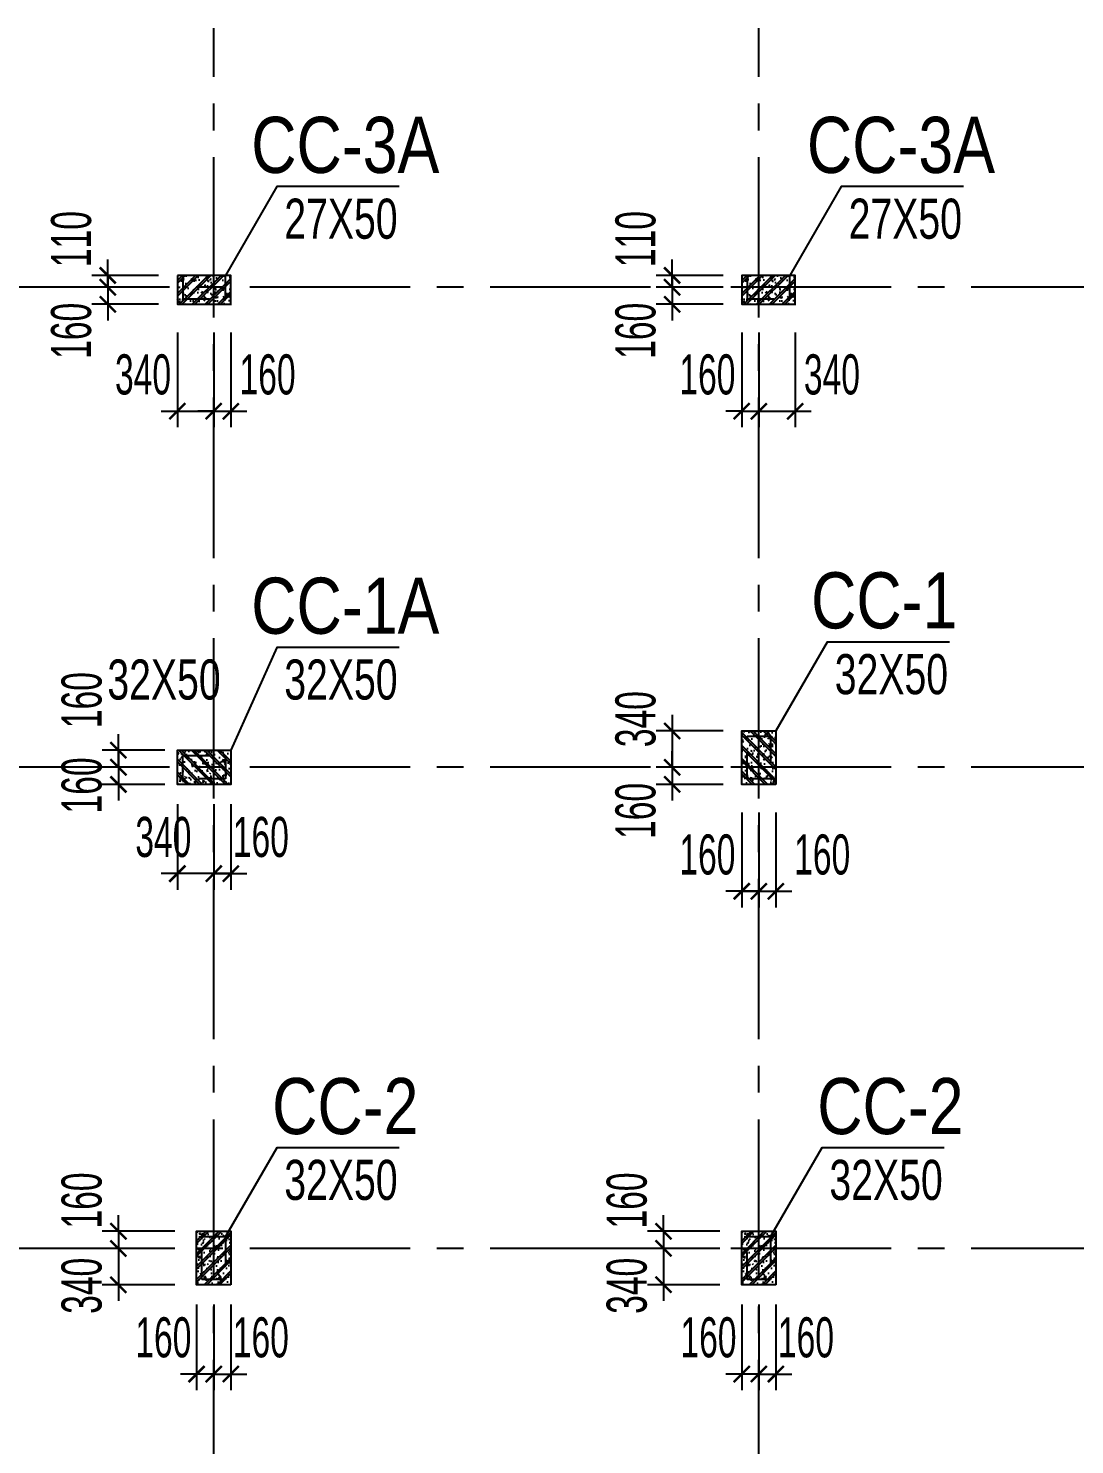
# Model space of a CAD drawing. Header units: millimetres. Extents: x 71 to 1994474, y -338610 to 1053.
# Drawn here: x 1893454 to 1903243, y -272308 to -259061 of the extents above; entities that cross this region are included whole.
import ezdxf
from ezdxf.enums import TextEntityAlignment as Align

# ---------------------------------------------------------------- set-up
doc = ezdxf.new("R2010")
doc.units = ezdxf.units.MM
doc.header["$LTSCALE"] = 1000
doc.header["$MEASUREMENT"] = 0
doc.header["$PDMODE"] = 3
doc.linetypes.add('CENTER2', pattern=[1.125, 0.75, -0.125, 0.125, -0.125])
doc.linetypes.add('HIDDEN', pattern=[0.375, 0.25, -0.125])
doc.layers.get('0').update_dxf_attribs({"linetype": 'CONTINUOUS'})
doc.layers.get('Defpoints').update_dxf_attribs({"linetype": 'CONTINUOUS'})
for name, color, linetype in [('CDC.01.AXIS', 160, 'CENTER2'), ('CDC.02.DIM', 1, 'CONTINUOUS'), ('CDC.04.HIDDEN', 8, 'HIDDEN'), ('CDC.06.TEXT', 2, 'CONTINUOUS'), ('CDC.09.COLUMN', 4, 'CONTINUOUS'), ('CDC.10.HATCH', 163, 'CONTINUOUS'), ('CDC.11.NOTE', 1, 'CONTINUOUS')]:
    doc.layers.add(name, color=color, linetype=linetype)
doc.styles.add('ARIAL', font='arial.ttf', dxfattribs={"width": 0.6})
doc.dimstyles.new('150', dxfattribs={"dimscale": 150, "dimtxt": 2.5, "dimasz": 1, "dimexe": 1, "dimexo": 0, "dimgap": 1, "dimtad": 1, "dimdec": 0, "dimdsep": 46, "dimtxsty": 'ARIAL', "dimblk": 'ARCHTICK', "dimcen": 1, "dimdle": 1, "dimclrd": 1, "dimclre": 1, "dimclrt": 2, "dimadec": 0, "dimazin": 0, "dimtfac": 0.00072, "dimtdec": 0, "dimtix": 1, "dimtmove": 2, "dimatfit": 3, "dimldrblk": 'ARCHTICK', "dimfxl": 1, "dimtolj": 1, "dimarcsym": 0})

# ---------------------------------------------------------------- blocks, each defined once
blk = doc.blocks.new('_ARCHTICK')
at = {"color": 0, "linetype": 'ByBlock', "const_width": 0.15}
blk.add_lwpolyline([(-0.5, -0.5), (0.5, 0.5)], dxfattribs=at)
blk = doc.blocks.new('*D151')
at = {"layer": 'CDC.02.DIM', "color": 1, "lineweight": -2, "transparency": 16777216}
for p, q in [((1894848, -266316), (1894848, -267117)), ((1895188, -266316), (1895188, -267117)), ((1895338, -266967), (1894698, -266967))]:
    blk.add_line(p, q, dxfattribs=at)
at = {"layer": 'Defpoints', "color": 0, "transparency": 16777216}
for p in [(1894848, -266316), (1895188, -266316), (1894848, -266967)]:
    blk.add_point(p, dxfattribs=at)
at = {"layer": 'CDC.02.DIM', "color": 1, "lineweight": -2, "transparency": 16777216, "xscale": 150, "yscale": 150, "zscale": 150, "rotation": 180}
blk.add_blockref('_ARCHTICK', (1894848, -266967), dxfattribs=at)
at = {"layer": 'CDC.02.DIM', "color": 1, "lineweight": -2, "transparency": 16777216, "xscale": 150, "yscale": 150, "zscale": 150}
blk.add_blockref('_ARCHTICK', (1895188, -266967), dxfattribs=at)
at = {"layer": 'CDC.02.DIM', "color": 2, "transparency": 16777216, "insert": (1894717, -266626), "char_height": 375, "attachment_point": 5, "style": 'ARIAL'}
blk.add_mtext('\\A1;340', dxfattribs=at)
blk = doc.blocks.new('*D152')
at = {"layer": 'CDC.02.DIM', "color": 1, "lineweight": -2, "transparency": 16777216}
for p, q in [((1895188, -266316), (1895188, -267117)), ((1895348, -266316), (1895348, -267117)), ((1895188, -266967), (1895038, -266967)), ((1895188, -266967), (1895348, -266967)), ((1895348, -266967), (1895498, -266967))]:
    blk.add_line(p, q, dxfattribs=at)
at = {"layer": 'Defpoints', "color": 0, "transparency": 16777216}
for p in [(1895188, -266316), (1895348, -266316), (1895348, -266967)]:
    blk.add_point(p, dxfattribs=at)
at = {"layer": 'CDC.02.DIM', "color": 1, "lineweight": -2, "transparency": 16777216, "xscale": 150, "yscale": 150, "zscale": 150}
blk.add_blockref('_ARCHTICK', (1895188, -266967), dxfattribs=at)
at = {"layer": 'CDC.02.DIM', "color": 1, "lineweight": -2, "transparency": 16777216, "xscale": 150, "yscale": 150, "zscale": 150, "rotation": 180}
blk.add_blockref('_ARCHTICK', (1895348, -266967), dxfattribs=at)
at = {"layer": 'CDC.02.DIM', "color": 2, "transparency": 16777216, "insert": (1895629, -266626), "char_height": 375, "attachment_point": 5, "style": 'ARIAL'}
blk.add_mtext('\\A1;160', dxfattribs=at)
blk = doc.blocks.new('*D153')
at = {"layer": 'CDC.02.DIM', "color": 1, "lineweight": -2, "transparency": 16777216}
for p, q in [((1894296, -265812), (1894296, -265662)), ((1894730, -265812), (1894146, -265812)), ((1894296, -265812), (1894296, -265972)), ((1894730, -265972), (1894146, -265972)), ((1894296, -265972), (1894296, -266122))]:
    blk.add_line(p, q, dxfattribs=at)
at = {"layer": 'Defpoints', "color": 0, "transparency": 16777216}
for p in [(1894730, -265812), (1894296, -265972), (1894730, -265972)]:
    blk.add_point(p, dxfattribs=at)
at = {"layer": 'CDC.02.DIM', "color": 1, "lineweight": -2, "transparency": 16777216, "xscale": 150, "yscale": 150, "zscale": 150}
for p, rotation in [((1894296, -265812), 270), ((1894296, -265972), 90)]:
    blk.add_blockref('_ARCHTICK', p, dxfattribs=dict(at, rotation=rotation))
at = {"layer": 'CDC.02.DIM', "color": 2, "transparency": 16777216, "insert": (1893954, -265344), "char_height": 375, "attachment_point": 5, "rotation": 90, "style": 'ARIAL'}
blk.add_mtext('\\A1;160', dxfattribs=at)
blk = doc.blocks.new('*D154')
at = {"layer": 'CDC.02.DIM', "color": 1, "lineweight": -2, "transparency": 16777216}
for p, q in [((1894296, -265972), (1894296, -265822)), ((1894730, -265972), (1894146, -265972)), ((1894296, -265972), (1894296, -266132)), ((1894730, -266132), (1894146, -266132)), ((1894296, -266132), (1894296, -266282))]:
    blk.add_line(p, q, dxfattribs=at)
at = {"layer": 'Defpoints', "color": 0, "transparency": 16777216}
for p in [(1894730, -265972), (1894296, -266132), (1894730, -266132)]:
    blk.add_point(p, dxfattribs=at)
at = {"layer": 'CDC.02.DIM', "color": 1, "lineweight": -2, "transparency": 16777216, "xscale": 150, "yscale": 150, "zscale": 150}
for p, rotation in [((1894296, -265972), 270), ((1894296, -266132), 90)]:
    blk.add_blockref('_ARCHTICK', p, dxfattribs=dict(at, rotation=rotation))
at = {"layer": 'CDC.02.DIM', "color": 2, "transparency": 16777216, "insert": (1893954, -266142), "char_height": 375, "attachment_point": 5, "rotation": 90, "style": 'ARIAL'}
blk.add_mtext('\\A1;160', dxfattribs=at)
blk = doc.blocks.new('*D195')
at = {"layer": 'CDC.02.DIM', "color": 1, "lineweight": -2, "transparency": 16777216}
for p, q in [((1894197, -261372), (1894197, -261222)), ((1894673, -261372), (1894047, -261372)), ((1894673, -261482), (1894047, -261482)), ((1894197, -261372), (1894197, -261482)), ((1894197, -261482), (1894197, -261632))]:
    blk.add_line(p, q, dxfattribs=at)
at = {"layer": 'Defpoints', "color": 0, "transparency": 16777216}
for p in [(1894197, -261482), (1894673, -261372), (1894673, -261482)]:
    blk.add_point(p, dxfattribs=at)
at = {"layer": 'CDC.02.DIM', "color": 1, "lineweight": -2, "transparency": 16777216, "xscale": 150, "yscale": 150, "zscale": 150}
for p, rotation in [((1894197, -261372), 270), ((1894197, -261482), 90)]:
    blk.add_blockref('_ARCHTICK', p, dxfattribs=dict(at, rotation=rotation))
at = {"layer": 'CDC.02.DIM', "color": 2, "transparency": 16777216, "insert": (1893856, -261032), "char_height": 375, "attachment_point": 5, "rotation": 90, "style": 'ARIAL'}
blk.add_mtext('\\A1;110', dxfattribs=at)
blk = doc.blocks.new('*D196')
at = {"layer": 'CDC.02.DIM', "color": 1, "lineweight": -2, "transparency": 16777216}
for p, q in [((1894197, -261482), (1894197, -261332)), ((1894673, -261482), (1894047, -261482)), ((1894197, -261482), (1894197, -261642)), ((1894673, -261642), (1894047, -261642)), ((1894197, -261642), (1894197, -261792))]:
    blk.add_line(p, q, dxfattribs=at)
at = {"layer": 'Defpoints', "color": 0, "transparency": 16777216}
for p in [(1894673, -261482), (1894197, -261642), (1894673, -261642)]:
    blk.add_point(p, dxfattribs=at)
at = {"layer": 'CDC.02.DIM', "color": 1, "lineweight": -2, "transparency": 16777216, "xscale": 150, "yscale": 150, "zscale": 150}
for p, rotation in [((1894197, -261482), 270), ((1894197, -261642), 90)]:
    blk.add_blockref('_ARCHTICK', p, dxfattribs=dict(at, rotation=rotation))
at = {"layer": 'CDC.02.DIM', "color": 2, "transparency": 16777216, "insert": (1893856, -261890), "char_height": 375, "attachment_point": 5, "rotation": 90, "style": 'ARIAL'}
blk.add_mtext('\\A1;160', dxfattribs=at)
blk = doc.blocks.new('*D197')
at = {"layer": 'CDC.02.DIM', "color": 1, "lineweight": -2, "transparency": 16777216}
for p, q in [((1894848, -261906), (1894848, -262792)), ((1895188, -261906), (1895188, -262792)), ((1894698, -262642), (1895338, -262642))]:
    blk.add_line(p, q, dxfattribs=at)
at = {"layer": 'Defpoints', "color": 0, "transparency": 16777216}
for p in [(1894848, -261906), (1895188, -261906), (1895188, -262642)]:
    blk.add_point(p, dxfattribs=at)
at = {"layer": 'CDC.02.DIM', "color": 1, "lineweight": -2, "transparency": 16777216, "xscale": 150, "yscale": 150, "zscale": 150, "rotation": 180}
blk.add_blockref('_ARCHTICK', (1894848, -262642), dxfattribs=at)
at = {"layer": 'CDC.02.DIM', "color": 1, "lineweight": -2, "transparency": 16777216, "xscale": 150, "yscale": 150, "zscale": 150}
blk.add_blockref('_ARCHTICK', (1895188, -262642), dxfattribs=at)
at = {"layer": 'CDC.02.DIM', "color": 2, "transparency": 16777216, "insert": (1894527, -262300), "char_height": 375, "attachment_point": 5, "style": 'ARIAL'}
blk.add_mtext('\\A1;340', dxfattribs=at)
blk = doc.blocks.new('*D198')
at = {"layer": 'CDC.02.DIM', "color": 1, "lineweight": -2, "transparency": 16777216}
for p, q in [((1895188, -261906), (1895188, -262792)), ((1895348, -261906), (1895348, -262792)), ((1895188, -262642), (1895038, -262642)), ((1895188, -262642), (1895348, -262642)), ((1895348, -262642), (1895498, -262642))]:
    blk.add_line(p, q, dxfattribs=at)
at = {"layer": 'Defpoints', "color": 0, "transparency": 16777216}
for p in [(1895188, -261906), (1895348, -261906), (1895348, -262642)]:
    blk.add_point(p, dxfattribs=at)
at = {"layer": 'CDC.02.DIM', "color": 1, "lineweight": -2, "transparency": 16777216, "xscale": 150, "yscale": 150, "zscale": 150}
blk.add_blockref('_ARCHTICK', (1895188, -262642), dxfattribs=at)
at = {"layer": 'CDC.02.DIM', "color": 1, "lineweight": -2, "transparency": 16777216, "xscale": 150, "yscale": 150, "zscale": 150, "rotation": 180}
blk.add_blockref('_ARCHTICK', (1895348, -262642), dxfattribs=at)
at = {"layer": 'CDC.02.DIM', "color": 2, "transparency": 16777216, "insert": (1895692, -262300), "char_height": 375, "attachment_point": 5, "style": 'ARIAL'}
blk.add_mtext('\\A1;160', dxfattribs=at)
blk = doc.blocks.new('*D199')
at = {"layer": 'CDC.02.DIM', "color": 1, "lineweight": -2, "transparency": 16777216}
for p, q in [((1899477, -261372), (1899477, -261222)), ((1899953, -261372), (1899327, -261372)), ((1899953, -261482), (1899327, -261482)), ((1899477, -261372), (1899477, -261482)), ((1899477, -261482), (1899477, -261632))]:
    blk.add_line(p, q, dxfattribs=at)
at = {"layer": 'Defpoints', "color": 0, "transparency": 16777216}
for p in [(1899477, -261482), (1899953, -261372), (1899953, -261482)]:
    blk.add_point(p, dxfattribs=at)
at = {"layer": 'CDC.02.DIM', "color": 1, "lineweight": -2, "transparency": 16777216, "xscale": 150, "yscale": 150, "zscale": 150}
for p, rotation in [((1899477, -261372), 270), ((1899477, -261482), 90)]:
    blk.add_blockref('_ARCHTICK', p, dxfattribs=dict(at, rotation=rotation))
at = {"layer": 'CDC.02.DIM', "color": 2, "transparency": 16777216, "insert": (1899136, -261032), "char_height": 375, "attachment_point": 5, "rotation": 90, "style": 'ARIAL'}
blk.add_mtext('\\A1;110', dxfattribs=at)
blk = doc.blocks.new('*D200')
at = {"layer": 'CDC.02.DIM', "color": 1, "lineweight": -2, "transparency": 16777216}
for p, q in [((1899477, -261482), (1899477, -261332)), ((1899953, -261482), (1899327, -261482)), ((1899477, -261482), (1899477, -261642)), ((1899953, -261642), (1899327, -261642)), ((1899477, -261642), (1899477, -261792))]:
    blk.add_line(p, q, dxfattribs=at)
at = {"layer": 'Defpoints', "color": 0, "transparency": 16777216}
for p in [(1899953, -261482), (1899477, -261642), (1899953, -261642)]:
    blk.add_point(p, dxfattribs=at)
at = {"layer": 'CDC.02.DIM', "color": 1, "lineweight": -2, "transparency": 16777216, "xscale": 150, "yscale": 150, "zscale": 150}
for p, rotation in [((1899477, -261482), 270), ((1899477, -261642), 90)]:
    blk.add_blockref('_ARCHTICK', p, dxfattribs=dict(at, rotation=rotation))
at = {"layer": 'CDC.02.DIM', "color": 2, "transparency": 16777216, "insert": (1899136, -261890), "char_height": 375, "attachment_point": 5, "rotation": 90, "style": 'ARIAL'}
blk.add_mtext('\\A1;160', dxfattribs=at)
blk = doc.blocks.new('*D201')
at = {"layer": 'CDC.02.DIM', "color": 1, "lineweight": -2, "transparency": 16777216}
for p, q in [((1900128, -261906), (1900128, -262792)), ((1900288, -261906), (1900288, -262792)), ((1900128, -262642), (1899978, -262642)), ((1900128, -262642), (1900288, -262642)), ((1900288, -262642), (1900438, -262642))]:
    blk.add_line(p, q, dxfattribs=at)
at = {"layer": 'Defpoints', "color": 0, "transparency": 16777216}
for p in [(1900128, -261906), (1900288, -261906), (1900288, -262642)]:
    blk.add_point(p, dxfattribs=at)
at = {"layer": 'CDC.02.DIM', "color": 1, "lineweight": -2, "transparency": 16777216, "xscale": 150, "yscale": 150, "zscale": 150}
blk.add_blockref('_ARCHTICK', (1900128, -262642), dxfattribs=at)
at = {"layer": 'CDC.02.DIM', "color": 1, "lineweight": -2, "transparency": 16777216, "xscale": 150, "yscale": 150, "zscale": 150, "rotation": 180}
blk.add_blockref('_ARCHTICK', (1900288, -262642), dxfattribs=at)
at = {"layer": 'CDC.02.DIM', "color": 2, "transparency": 16777216, "insert": (1899807, -262300), "char_height": 375, "attachment_point": 5, "style": 'ARIAL'}
blk.add_mtext('\\A1;160', dxfattribs=at)
blk = doc.blocks.new('*D202')
at = {"layer": 'CDC.02.DIM', "color": 1, "lineweight": -2, "transparency": 16777216}
for p, q in [((1900288, -261906), (1900288, -262792)), ((1900628, -261906), (1900628, -262792)), ((1900138, -262642), (1900778, -262642))]:
    blk.add_line(p, q, dxfattribs=at)
at = {"layer": 'Defpoints', "color": 0, "transparency": 16777216}
for p in [(1900288, -261906), (1900628, -261906), (1900628, -262642)]:
    blk.add_point(p, dxfattribs=at)
at = {"layer": 'CDC.02.DIM', "color": 1, "lineweight": -2, "transparency": 16777216, "xscale": 150, "yscale": 150, "zscale": 150, "rotation": 180}
blk.add_blockref('_ARCHTICK', (1900288, -262642), dxfattribs=at)
at = {"layer": 'CDC.02.DIM', "color": 1, "lineweight": -2, "transparency": 16777216, "xscale": 150, "yscale": 150, "zscale": 150}
blk.add_blockref('_ARCHTICK', (1900628, -262642), dxfattribs=at)
at = {"layer": 'CDC.02.DIM', "color": 2, "transparency": 16777216, "insert": (1900972, -262300), "char_height": 375, "attachment_point": 5, "style": 'ARIAL'}
blk.add_mtext('\\A1;340', dxfattribs=at)
blk = doc.blocks.new('*D285')
at = {"layer": 'CDC.02.DIM', "color": 1, "lineweight": -2, "transparency": 16777216}
for p, q in [((1895028, -270996), (1895028, -271797)), ((1895188, -270996), (1895188, -271797)), ((1895028, -271647), (1894878, -271647)), ((1895188, -271647), (1895028, -271647)), ((1895188, -271647), (1895338, -271647))]:
    blk.add_line(p, q, dxfattribs=at)
at = {"layer": 'Defpoints', "color": 0, "transparency": 16777216}
for p in [(1895028, -270996), (1895188, -270996), (1895028, -271647)]:
    blk.add_point(p, dxfattribs=at)
at = {"layer": 'CDC.02.DIM', "color": 1, "lineweight": -2, "transparency": 16777216, "xscale": 150, "yscale": 150, "zscale": 150}
blk.add_blockref('_ARCHTICK', (1895028, -271647), dxfattribs=at)
at = {"layer": 'CDC.02.DIM', "color": 1, "lineweight": -2, "transparency": 16777216, "xscale": 150, "yscale": 150, "zscale": 150, "rotation": 180}
blk.add_blockref('_ARCHTICK', (1895188, -271647), dxfattribs=at)
at = {"layer": 'CDC.02.DIM', "color": 2, "transparency": 16777216, "insert": (1894717, -271306), "char_height": 375, "attachment_point": 5, "style": 'ARIAL'}
blk.add_mtext('\\A1;160', dxfattribs=at)
blk = doc.blocks.new('*D286')
at = {"layer": 'CDC.02.DIM', "color": 1, "lineweight": -2, "transparency": 16777216}
for p, q in [((1895188, -270996), (1895188, -271797)), ((1895348, -270996), (1895348, -271797)), ((1895188, -271647), (1895038, -271647)), ((1895188, -271647), (1895348, -271647)), ((1895348, -271647), (1895498, -271647))]:
    blk.add_line(p, q, dxfattribs=at)
at = {"layer": 'Defpoints', "color": 0, "transparency": 16777216}
for p in [(1895188, -270996), (1895348, -270996), (1895348, -271647)]:
    blk.add_point(p, dxfattribs=at)
at = {"layer": 'CDC.02.DIM', "color": 1, "lineweight": -2, "transparency": 16777216, "xscale": 150, "yscale": 150, "zscale": 150}
blk.add_blockref('_ARCHTICK', (1895188, -271647), dxfattribs=at)
at = {"layer": 'CDC.02.DIM', "color": 1, "lineweight": -2, "transparency": 16777216, "xscale": 150, "yscale": 150, "zscale": 150, "rotation": 180}
blk.add_blockref('_ARCHTICK', (1895348, -271647), dxfattribs=at)
at = {"layer": 'CDC.02.DIM', "color": 2, "transparency": 16777216, "insert": (1895629, -271306), "char_height": 375, "attachment_point": 5, "style": 'ARIAL'}
blk.add_mtext('\\A1;160', dxfattribs=at)
blk = doc.blocks.new('*D287')
at = {"layer": 'CDC.02.DIM', "color": 1, "lineweight": -2, "transparency": 16777216}
for p, q in [((1894296, -270312), (1894296, -270162)), ((1894824, -270312), (1894146, -270312)), ((1894296, -270312), (1894296, -270472)), ((1894824, -270472), (1894146, -270472)), ((1894296, -270472), (1894296, -270622))]:
    blk.add_line(p, q, dxfattribs=at)
at = {"layer": 'Defpoints', "color": 0, "transparency": 16777216}
for p in [(1894824, -270312), (1894296, -270472), (1894824, -270472)]:
    blk.add_point(p, dxfattribs=at)
at = {"layer": 'CDC.02.DIM', "color": 1, "lineweight": -2, "transparency": 16777216, "xscale": 150, "yscale": 150, "zscale": 150}
for p, rotation in [((1894296, -270312), 270), ((1894296, -270472), 90)]:
    blk.add_blockref('_ARCHTICK', p, dxfattribs=dict(at, rotation=rotation))
at = {"layer": 'CDC.02.DIM', "color": 2, "transparency": 16777216, "insert": (1893954, -270024), "char_height": 375, "attachment_point": 5, "rotation": 90, "style": 'ARIAL'}
blk.add_mtext('\\A1;160', dxfattribs=at)
blk = doc.blocks.new('*D288')
at = {"layer": 'CDC.02.DIM', "color": 1, "lineweight": -2, "transparency": 16777216}
for p, q in [((1894296, -270322), (1894296, -270962)), ((1894824, -270472), (1894146, -270472)), ((1894824, -270812), (1894146, -270812))]:
    blk.add_line(p, q, dxfattribs=at)
at = {"layer": 'Defpoints', "color": 0, "transparency": 16777216}
for p in [(1894824, -270472), (1894296, -270812), (1894824, -270812)]:
    blk.add_point(p, dxfattribs=at)
at = {"layer": 'CDC.02.DIM', "color": 1, "lineweight": -2, "transparency": 16777216, "xscale": 150, "yscale": 150, "zscale": 150}
for p, rotation in [((1894296, -270472), 90), ((1894296, -270812), 270)]:
    blk.add_blockref('_ARCHTICK', p, dxfattribs=dict(at, rotation=rotation))
at = {"layer": 'CDC.02.DIM', "color": 2, "transparency": 16777216, "insert": (1893954, -270822), "char_height": 375, "attachment_point": 5, "rotation": 90, "style": 'ARIAL'}
blk.add_mtext('\\A1;340', dxfattribs=at)
blk = doc.blocks.new('*D297')
at = {"layer": 'CDC.02.DIM', "color": 1, "lineweight": -2, "transparency": 16777216}
for p, q in [((1900128, -270996), (1900128, -271797)), ((1900288, -270996), (1900288, -271797)), ((1900128, -271647), (1899978, -271647)), ((1900288, -271647), (1900128, -271647)), ((1900288, -271647), (1900438, -271647))]:
    blk.add_line(p, q, dxfattribs=at)
at = {"layer": 'Defpoints', "color": 0, "transparency": 16777216}
for p in [(1900128, -270996), (1900288, -270996), (1900128, -271647)]:
    blk.add_point(p, dxfattribs=at)
at = {"layer": 'CDC.02.DIM', "color": 1, "lineweight": -2, "transparency": 16777216, "xscale": 150, "yscale": 150, "zscale": 150}
blk.add_blockref('_ARCHTICK', (1900128, -271647), dxfattribs=at)
at = {"layer": 'CDC.02.DIM', "color": 1, "lineweight": -2, "transparency": 16777216, "xscale": 150, "yscale": 150, "zscale": 150, "rotation": 180}
blk.add_blockref('_ARCHTICK', (1900288, -271647), dxfattribs=at)
at = {"layer": 'CDC.02.DIM', "color": 2, "transparency": 16777216, "insert": (1899817, -271306), "char_height": 375, "attachment_point": 5, "style": 'ARIAL'}
blk.add_mtext('\\A1;160', dxfattribs=at)
blk = doc.blocks.new('*D298')
at = {"layer": 'CDC.02.DIM', "color": 1, "lineweight": -2, "transparency": 16777216}
for p, q in [((1900288, -270996), (1900288, -271797)), ((1900448, -270996), (1900448, -271797)), ((1900288, -271647), (1900138, -271647)), ((1900288, -271647), (1900448, -271647)), ((1900448, -271647), (1900598, -271647))]:
    blk.add_line(p, q, dxfattribs=at)
at = {"layer": 'Defpoints', "color": 0, "transparency": 16777216}
for p in [(1900288, -270996), (1900448, -270996), (1900448, -271647)]:
    blk.add_point(p, dxfattribs=at)
at = {"layer": 'CDC.02.DIM', "color": 1, "lineweight": -2, "transparency": 16777216, "xscale": 150, "yscale": 150, "zscale": 150}
blk.add_blockref('_ARCHTICK', (1900288, -271647), dxfattribs=at)
at = {"layer": 'CDC.02.DIM', "color": 1, "lineweight": -2, "transparency": 16777216, "xscale": 150, "yscale": 150, "zscale": 150, "rotation": 180}
blk.add_blockref('_ARCHTICK', (1900448, -271647), dxfattribs=at)
at = {"layer": 'CDC.02.DIM', "color": 2, "transparency": 16777216, "insert": (1900729, -271306), "char_height": 375, "attachment_point": 5, "style": 'ARIAL'}
blk.add_mtext('\\A1;160', dxfattribs=at)
blk = doc.blocks.new('*D299')
at = {"layer": 'CDC.02.DIM', "color": 1, "lineweight": -2, "transparency": 16777216}
for p, q in [((1899396, -270312), (1899396, -270162)), ((1899924, -270312), (1899246, -270312)), ((1899396, -270312), (1899396, -270472)), ((1899924, -270472), (1899246, -270472)), ((1899396, -270472), (1899396, -270622))]:
    blk.add_line(p, q, dxfattribs=at)
at = {"layer": 'Defpoints', "color": 0, "transparency": 16777216}
for p in [(1899924, -270312), (1899396, -270472), (1899924, -270472)]:
    blk.add_point(p, dxfattribs=at)
at = {"layer": 'CDC.02.DIM', "color": 1, "lineweight": -2, "transparency": 16777216, "xscale": 150, "yscale": 150, "zscale": 150}
for p, rotation in [((1899396, -270312), 270), ((1899396, -270472), 90)]:
    blk.add_blockref('_ARCHTICK', p, dxfattribs=dict(at, rotation=rotation))
at = {"layer": 'CDC.02.DIM', "color": 2, "transparency": 16777216, "insert": (1899054, -270024), "char_height": 375, "attachment_point": 5, "rotation": 90, "style": 'ARIAL'}
blk.add_mtext('\\A1;160', dxfattribs=at)
blk = doc.blocks.new('*D300')
at = {"layer": 'CDC.02.DIM', "color": 1, "lineweight": -2, "transparency": 16777216}
for p, q in [((1899396, -270322), (1899396, -270962)), ((1899924, -270472), (1899246, -270472)), ((1899924, -270812), (1899246, -270812))]:
    blk.add_line(p, q, dxfattribs=at)
at = {"layer": 'Defpoints', "color": 0, "transparency": 16777216}
for p in [(1899924, -270472), (1899396, -270812), (1899924, -270812)]:
    blk.add_point(p, dxfattribs=at)
at = {"layer": 'CDC.02.DIM', "color": 1, "lineweight": -2, "transparency": 16777216, "xscale": 150, "yscale": 150, "zscale": 150}
for p, rotation in [((1899396, -270472), 90), ((1899396, -270812), 270)]:
    blk.add_blockref('_ARCHTICK', p, dxfattribs=dict(at, rotation=rotation))
at = {"layer": 'CDC.02.DIM', "color": 2, "transparency": 16777216, "insert": (1899054, -270822), "char_height": 375, "attachment_point": 5, "rotation": 90, "style": 'ARIAL'}
blk.add_mtext('\\A1;340', dxfattribs=at)
blk = doc.blocks.new('*D381')
at = {"layer": 'CDC.02.DIM', "color": 1, "lineweight": -2, "transparency": 16777216}
for p, q in [((1899477, -265482), (1899477, -266122)), ((1899953, -265632), (1899327, -265632)), ((1899953, -265972), (1899327, -265972))]:
    blk.add_line(p, q, dxfattribs=at)
at = {"layer": 'Defpoints', "color": 0, "transparency": 16777216}
for p in [(1899953, -265632), (1899477, -265972), (1899953, -265972)]:
    blk.add_point(p, dxfattribs=at)
at = {"layer": 'CDC.02.DIM', "color": 1, "lineweight": -2, "transparency": 16777216, "xscale": 150, "yscale": 150, "zscale": 150}
for p, rotation in [((1899477, -265632), 90), ((1899477, -265972), 270)]:
    blk.add_blockref('_ARCHTICK', p, dxfattribs=dict(at, rotation=rotation))
at = {"layer": 'CDC.02.DIM', "color": 2, "transparency": 16777216, "insert": (1899136, -265522), "char_height": 375, "attachment_point": 5, "rotation": 90, "style": 'ARIAL'}
blk.add_mtext('\\A1;340', dxfattribs=at)
blk = doc.blocks.new('*D382')
at = {"layer": 'CDC.02.DIM', "color": 1, "lineweight": -2, "transparency": 16777216}
for p, q in [((1899477, -265972), (1899477, -265822)), ((1899953, -265972), (1899327, -265972)), ((1899477, -265972), (1899477, -266132)), ((1899953, -266132), (1899327, -266132)), ((1899477, -266132), (1899477, -266282))]:
    blk.add_line(p, q, dxfattribs=at)
at = {"layer": 'Defpoints', "color": 0, "transparency": 16777216}
for p in [(1899953, -265972), (1899477, -266132), (1899953, -266132)]:
    blk.add_point(p, dxfattribs=at)
at = {"layer": 'CDC.02.DIM', "color": 1, "lineweight": -2, "transparency": 16777216, "xscale": 150, "yscale": 150, "zscale": 150}
for p, rotation in [((1899477, -265972), 270), ((1899477, -266132), 90)]:
    blk.add_blockref('_ARCHTICK', p, dxfattribs=dict(at, rotation=rotation))
at = {"layer": 'CDC.02.DIM', "color": 2, "transparency": 16777216, "insert": (1899136, -266380), "char_height": 375, "attachment_point": 5, "rotation": 90, "style": 'ARIAL'}
blk.add_mtext('\\A1;160', dxfattribs=at)
blk = doc.blocks.new('*D383')
at = {"layer": 'CDC.02.DIM', "color": 1, "lineweight": -2, "transparency": 16777216}
for p, q in [((1900128, -266396), (1900128, -267282)), ((1900288, -266396), (1900288, -267282)), ((1900128, -267132), (1899978, -267132)), ((1900128, -267132), (1900288, -267132)), ((1900288, -267132), (1900438, -267132))]:
    blk.add_line(p, q, dxfattribs=at)
at = {"layer": 'Defpoints', "color": 0, "transparency": 16777216}
for p in [(1900128, -266396), (1900288, -266396), (1900288, -267132)]:
    blk.add_point(p, dxfattribs=at)
at = {"layer": 'CDC.02.DIM', "color": 1, "lineweight": -2, "transparency": 16777216, "xscale": 150, "yscale": 150, "zscale": 150}
blk.add_blockref('_ARCHTICK', (1900128, -267132), dxfattribs=at)
at = {"layer": 'CDC.02.DIM', "color": 1, "lineweight": -2, "transparency": 16777216, "xscale": 150, "yscale": 150, "zscale": 150, "rotation": 180}
blk.add_blockref('_ARCHTICK', (1900288, -267132), dxfattribs=at)
at = {"layer": 'CDC.02.DIM', "color": 2, "transparency": 16777216, "insert": (1899807, -266790), "char_height": 375, "attachment_point": 5, "style": 'ARIAL'}
blk.add_mtext('\\A1;160', dxfattribs=at)
blk = doc.blocks.new('*D384')
at = {"layer": 'CDC.02.DIM', "color": 1, "lineweight": -2, "transparency": 16777216}
for p, q in [((1900288, -266396), (1900288, -267282)), ((1900448, -266396), (1900448, -267282)), ((1900288, -267132), (1900138, -267132)), ((1900288, -267132), (1900448, -267132)), ((1900448, -267132), (1900598, -267132))]:
    blk.add_line(p, q, dxfattribs=at)
at = {"layer": 'Defpoints', "color": 0, "transparency": 16777216}
for p in [(1900288, -266396), (1900448, -266396), (1900448, -267132)]:
    blk.add_point(p, dxfattribs=at)
at = {"layer": 'CDC.02.DIM', "color": 1, "lineweight": -2, "transparency": 16777216, "xscale": 150, "yscale": 150, "zscale": 150}
blk.add_blockref('_ARCHTICK', (1900288, -267132), dxfattribs=at)
at = {"layer": 'CDC.02.DIM', "color": 1, "lineweight": -2, "transparency": 16777216, "xscale": 150, "yscale": 150, "zscale": 150, "rotation": 180}
blk.add_blockref('_ARCHTICK', (1900448, -267132), dxfattribs=at)
at = {"layer": 'CDC.02.DIM', "color": 2, "transparency": 16777216, "insert": (1900881, -266790), "char_height": 375, "attachment_point": 5, "style": 'ARIAL'}
blk.add_mtext('\\A1;160', dxfattribs=at)

msp = doc.modelspace()

# ---------------------------------------------------------------- hatches: boundary and pattern name
at = {"layer": 'CDC.10.HATCH'}
h = msp.add_hatch(dxfattribs=at)
h.set_pattern_fill('1BETONG2-BOP', color=256, scale=20, angle=90, style=0, pattern_type=2)
h.set_pattern_definition([(140, (4550.63, -417619.23), (12.550427, 143.4520365), [15, -165]), (85, (4550.63, -417619.23), (-150.438427, -27.750267), [12, -132]), (190.4514, (4551.67, -417607.28), (-137.887908, 115.701876), [12.748038, -140.228422]), (136.1842, (4510.63, -417619.23), (33.103803, 213.44821), [22.5, -247.5]), (186.6356, (4513.39, -417601.45), (-194.823574, 186.93254), [19.122058, -210.3426]), (81.1842, (4510.63, -417619.23), (-194.82372, 186.93239), [18, -198]), (111, (4520.63, -417599.23), (80.523778, 119.3814104), [15, -165]), (316, (4520.63, -417599.23), (73.107962, 134.376424), [12, -132]), (161.4514, (4527.34, -417589.28), (-64.506099, 168.044526), [12.748038, -140.228422]), (157.5, (4550.627, -417619.233), (-58.8748924, -31.1832367), [0, -130.4, 0, -134, 0, -132.5]), (94.5, (4550.63, -417619.23), (-76.0206377, 56.6701848), [0, -76.4, 0, -127.4, 0, -50.5]), (57.5, (4550.627, -417663.833), (4.5109743, 106.7644872), [0, -50, 0, -156, 0, -207]), (47.5, (4550.63, -417683.83), (-20.0209965, 116.637234), [0, -65, 0, -103.6, 0, -147]), (45, (4550.63, -417619.23), (-60.1040764, 60.1040764), []), (45, (4526.13, -417619.23), (-60.1040764, 60.1040764), [])])
h.paths.add_polyline_path([(1895348.4, -261371.5), (1894848.4, -261371.5), (1894848.4, -261641.5), (1895348.4, -261641.5)])
h = msp.add_hatch(dxfattribs=at)
h.set_pattern_fill('1BETONG2-BOP', color=256, scale=20, angle=90, style=0, pattern_type=2)
h.set_pattern_definition([(140, (9830.63, -417619.23), (12.550427, 143.4520365), [15, -165]), (85, (9830.63, -417619.23), (-150.438427, -27.750267), [12, -132]), (190.4514, (9831.67, -417607.28), (-137.887908, 115.701876), [12.748038, -140.228422]), (136.1842, (9790.63, -417619.23), (33.103803, 213.44821), [22.5, -247.5]), (186.6356, (9793.39, -417601.45), (-194.823574, 186.93254), [19.122058, -210.3426]), (81.1842, (9790.63, -417619.23), (-194.82372, 186.93239), [18, -198]), (111, (9800.63, -417599.23), (80.523778, 119.3814104), [15, -165]), (316, (9800.63, -417599.23), (73.107962, 134.376424), [12, -132]), (161.4514, (9807.34, -417589.28), (-64.506099, 168.044526), [12.748038, -140.228422]), (157.5, (9830.627, -417619.233), (-58.8748924, -31.1832367), [0, -130.4, 0, -134, 0, -132.5]), (94.5, (9830.63, -417619.23), (-76.0206377, 56.6701848), [0, -76.4, 0, -127.4, 0, -50.5]), (57.5, (9830.627, -417663.833), (4.5109743, 106.7644872), [0, -50, 0, -156, 0, -207]), (47.5, (9830.63, -417683.83), (-20.0209965, 116.637234), [0, -65, 0, -103.6, 0, -147]), (45, (9830.63, -417619.23), (-60.1040764, 60.1040764), []), (45, (9806.13, -417619.23), (-60.1040764, 60.1040764), [])])
h.paths.add_polyline_path([(1900628.4, -261371.5), (1900128.4, -261371.5), (1900128.4, -261641.5), (1900628.4, -261641.5)])
h = msp.add_hatch(dxfattribs=at)
h.set_pattern_fill('1BETONG2-BOP', color=256, scale=20, angle=180, style=0, pattern_type=2)
h.set_pattern_definition([(230, (2056426.13, -2156429.34), (-143.4520365, 12.550427), [15, -165]), (175, (2056426.13, -2156429.34), (27.750267, -150.438427), [12, -132]), (280.4514, (2056414.18, -2156428.29), (-115.701876, -137.887908), [12.748038, -140.228422]), (226.1842, (2056426.13, -2156469.34), (-213.44821, 33.103803), [22.5, -247.5]), (276.6356, (2056408.34, -2156466.58), (-186.93254, -194.823574), [19.122058, -210.3426]), (171.1842, (2056426.13, -2156469.34), (-186.93239, -194.82372), [18, -198]), (201, (2056406.13, -2156459.34), (-119.3814104, 80.523778), [15, -165]), (46, (2056406.13, -2156459.34), (-134.376424, 73.107962), [12, -132]), (251.4514, (2056396.18, -2156452.63), (-168.044526, -64.506099), [12.748038, -140.228422]), (247.5, (2056426.13, -2156429.337), (31.1832367, -58.8748924), [0, -130.4, 0, -134, 0, -132.5]), (184.5, (2056426.13, -2156429.34), (-56.6701848, -76.0206377), [0, -76.4, 0, -127.4, 0, -50.5]), (147.5, (2056470.73, -2156429.337), (-106.7644872, 4.5109743), [0, -50, 0, -156, 0, -207]), (137.5, (2056490.73, -2156429.34), (-116.637234, -20.0209965), [0, -65, 0, -103.6, 0, -147]), (135, (2056426.13, -2156429.34), (-60.1040764, -60.1040764), []), (135, (2056426.13, -2156453.84), (-60.1040764, -60.1040764), [])])
h.paths.add_polyline_path([(1900128.4, -265631.5), (1900128.4, -266131.5), (1900448.4, -266131.5), (1900448.4, -265631.5)])
h = msp.add_hatch(dxfattribs=at)
h.set_pattern_fill('1BETONG2-BOP', color=256, scale=20, angle=180, style=0, pattern_type=2)
h.set_pattern_definition([(230, (2051146.13, -2151509.34), (-143.4520365, 12.550427), [15, -165]), (175, (2051146.13, -2151509.34), (27.750267, -150.438427), [12, -132]), (280.4514, (2051134.18, -2151508.29), (-115.701876, -137.887908), [12.748038, -140.228422]), (226.1842, (2051146.13, -2151549.34), (-213.44821, 33.103803), [22.5, -247.5]), (276.6356, (2051128.34, -2151546.58), (-186.93254, -194.823574), [19.122058, -210.3426]), (171.1842, (2051146.13, -2151549.34), (-186.93239, -194.82372), [18, -198]), (201, (2051126.13, -2151539.34), (-119.3814104, 80.523778), [15, -165]), (46, (2051126.13, -2151539.34), (-134.376424, 73.107962), [12, -132]), (251.4514, (2051116.18, -2151532.63), (-168.044526, -64.506099), [12.748038, -140.228422]), (247.5, (2051146.13, -2151509.337), (31.1832367, -58.8748924), [0, -130.4, 0, -134, 0, -132.5]), (184.5, (2051146.13, -2151509.34), (-56.6701848, -76.0206377), [0, -76.4, 0, -127.4, 0, -50.5]), (147.5, (2051190.73, -2151509.337), (-106.7644872, 4.5109743), [0, -50, 0, -156, 0, -207]), (137.5, (2051210.73, -2151509.34), (-116.637234, -20.0209965), [0, -65, 0, -103.6, 0, -147]), (135, (2051146.13, -2151509.34), (-60.1040764, -60.1040764), []), (135, (2051146.13, -2151533.84), (-60.1040764, -60.1040764), [])])
h.paths.add_polyline_path([(1894848.4, -265811.5), (1894848.4, -266131.5), (1895348.4, -266131.5), (1895348.4, -265811.5)])
h = msp.add_hatch(dxfattribs=at)
h.set_pattern_fill('1BETONG2-BOP', color=256, scale=20, angle=90, style=0, pattern_type=2)
h.set_pattern_definition([(140, (9650.63, -426609.23), (12.550427, 143.4520365), [15, -165]), (85, (9650.63, -426609.23), (-150.438427, -27.750267), [12, -132]), (190.4514, (9651.67, -426597.28), (-137.887908, 115.701876), [12.748038, -140.228422]), (136.1842, (9610.63, -426609.23), (33.103803, 213.44821), [22.5, -247.5]), (186.6356, (9613.39, -426591.45), (-194.823574, 186.93254), [19.122058, -210.3426]), (81.1842, (9610.63, -426609.23), (-194.82372, 186.93239), [18, -198]), (111, (9620.63, -426589.23), (80.523778, 119.3814104), [15, -165]), (316, (9620.63, -426589.23), (73.107962, 134.376424), [12, -132]), (161.4514, (9627.34, -426579.28), (-64.506099, 168.044526), [12.748038, -140.228422]), (157.5, (9650.627, -426609.233), (-58.8748924, -31.1832367), [0, -130.4, 0, -134, 0, -132.5]), (94.5, (9650.63, -426609.23), (-76.0206377, 56.6701848), [0, -76.4, 0, -127.4, 0, -50.5]), (57.5, (9650.627, -426653.833), (4.5109743, 106.7644872), [0, -50, 0, -156, 0, -207]), (47.5, (9650.63, -426673.83), (-20.0209965, 116.637234), [0, -65, 0, -103.6, 0, -147]), (45, (9650.63, -426609.23), (-60.1040764, 60.1040764), []), (45, (9626.13, -426609.23), (-60.1040764, 60.1040764), [])])
h.paths.add_polyline_path([(1895348.4, -270311.5), (1895028.4, -270311.5), (1895028.4, -270811.5), (1895348.4, -270811.5)])
h = msp.add_hatch(dxfattribs=at)
h.set_pattern_fill('1BETONG2-BOP', color=256, scale=20, angle=90, style=0, pattern_type=2)
h.set_pattern_definition([(140, (14750.63, -426609.23), (12.550427, 143.4520365), [15, -165]), (85, (14750.63, -426609.23), (-150.438427, -27.750267), [12, -132]), (190.4514, (14751.67, -426597.28), (-137.887908, 115.701876), [12.748038, -140.228422]), (136.1842, (14710.63, -426609.23), (33.103803, 213.44821), [22.5, -247.5]), (186.6356, (14713.39, -426591.45), (-194.823574, 186.93254), [19.122058, -210.3426]), (81.1842, (14710.63, -426609.23), (-194.82372, 186.93239), [18, -198]), (111, (14720.63, -426589.23), (80.523778, 119.3814104), [15, -165]), (316, (14720.63, -426589.23), (73.107962, 134.376424), [12, -132]), (161.4514, (14727.34, -426579.28), (-64.506099, 168.044526), [12.748038, -140.228422]), (157.5, (14750.627, -426609.233), (-58.8748924, -31.1832367), [0, -130.4, 0, -134, 0, -132.5]), (94.5, (14750.63, -426609.23), (-76.0206377, 56.6701848), [0, -76.4, 0, -127.4, 0, -50.5]), (57.5, (14750.627, -426653.833), (4.5109743, 106.7644872), [0, -50, 0, -156, 0, -207]), (47.5, (14750.63, -426673.83), (-20.0209965, 116.637234), [0, -65, 0, -103.6, 0, -147]), (45, (14750.63, -426609.23), (-60.1040764, 60.1040764), []), (45, (14726.13, -426609.23), (-60.1040764, 60.1040764), [])])
h.paths.add_polyline_path([(1900448.4, -270311.5), (1900128.4, -270311.5), (1900128.4, -270811.5), (1900448.4, -270811.5)])

# ---------------------------------------------------------------- linework, layer by layer
at = {"layer": 'CDC.01.AXIS', "ltscale": 2}
for p, q in [((1895188.4, -284264.9), (1895188.4, -259060.6)), ((1900288.4, -284264.9), (1900288.4, -259060.6)), ((1939774.9, -261481.5), (1887618, -261481.5)), ((1939774.9, -265971.5), (1887618, -265971.5)), ((1939774.9, -270471.5), (1887618, -270471.5))]:
    msp.add_line(p, q, dxfattribs=at)
at = {"layer": 'CDC.04.HIDDEN'}
for points in [[(1894898.4, -261371.5), (1894898.4, -261591.5), (1895298.4, -261591.5), (1895298.4, -261371.5)], [(1900578.4, -261591.5), (1900578.4, -261371.5), (1900178.4, -261371.5), (1900178.4, -261591.5)], [(1900398.4, -266081.5), (1900178.4, -266081.5), (1900178.4, -265681.5), (1900398.4, -265681.5)], [(1895298.4, -265861.5), (1895298.4, -266081.5), (1894898.4, -266081.5), (1894898.4, -265861.5)], [(1895298.4, -270761.5), (1895078.4, -270761.5), (1895078.4, -270361.5), (1895298.4, -270361.5)], [(1900398.4, -270761.5), (1900178.4, -270761.5), (1900178.4, -270361.5), (1900398.4, -270361.5)]]:
    msp.add_lwpolyline(points, close=True, dxfattribs=at)
at = {"layer": 'CDC.09.COLUMN'}
for points in [[(1894848.4, -261371.5), (1894848.4, -261641.5), (1895348.4, -261641.5), (1895348.4, -261371.5)], [(1900628.4, -261641.5), (1900628.4, -261371.5), (1900128.4, -261371.5), (1900128.4, -261641.5)], [(1900448.4, -266131.5), (1900128.4, -266131.5), (1900128.4, -265631.5), (1900448.4, -265631.5)], [(1895348.4, -265811.5), (1895348.4, -266131.5), (1894848.4, -266131.5), (1894848.4, -265811.5)], [(1895348.4, -270811.5), (1895028.4, -270811.5), (1895028.4, -270311.5), (1895348.4, -270311.5)], [(1900448.4, -270811.5), (1900128.4, -270811.5), (1900128.4, -270311.5), (1900448.4, -270311.5)]]:
    msp.add_lwpolyline(points, close=True, dxfattribs=at)
at = {"layer": 'CDC.11.NOTE'}
for points in [[(1896922.4, -260540.9), (1895778, -260540.9), (1895298.4, -261371.5)], [(1902202.4, -260540.9), (1901058, -260540.9), (1900578.4, -261371.5)], [(1902072.4, -264800.9), (1900928, -264800.9), (1900448.4, -265631.5)], [(1896922.4, -264850.9), (1895778, -264850.9), (1895348.4, -265811.5)], [(1896922.4, -269530.9), (1895778, -269530.9), (1895298.4, -270361.5)], [(1902022.4, -269530.9), (1900878, -269530.9), (1900398.4, -270361.5)]]:
    msp.add_lwpolyline(points, dxfattribs=at)

# ---------------------------------------------------------------- texts
at = {"layer": 'CDC.06.TEXT', "style": 'ARIAL'}
for s, height, width, p in [('CC-3A', 525, 0.8, (1896419.3, -260150.8)), ('CC-3A', 525, 0.8, (1901618.2, -260150.8)), ('27X50', 375, 0.7, (1896378.5, -260841)), ('27X50', 375, 0.7, (1901658.5, -260841)), ('CC-1', 525, 0.8, (1901461.6, -264410.8)), ('CC-1A', 525, 0.8, (1896419.3, -264460.8)), ('32X50', 375, 0.7, (1901528.5, -265101)), ('32X50', 375, 0.7, (1896378.5, -265151)), ('CC-2', 525, 0.8, (1896419.3, -269140.8)), ('CC-2', 525, 0.8, (1901519.3, -269140.8)), ('32X50', 375, 0.7, (1896378.5, -269831)), ('32X50', 375, 0.7, (1901478.5, -269831))]:
    msp.add_text(s, height=height, dxfattribs=dict(at, width=width)).set_placement(p, align=Align.MIDDLE_CENTER)
at = {"layer": 'Defpoints', "style": 'ARIAL', "width": 0.7}
msp.add_text('32X50', height=375, dxfattribs=at).set_placement((1894723.1, -265151), align=Align.MIDDLE_CENTER)

# ---------------------------------------------------------------- dimensions: what is measured, and where the dimension line sits
at = {"layer": 'CDC.02.DIM'}
for base, p1, p2, picture, middle in [((1894197.3, -261481.5), (1894673.5, -261371.5), (1894673.5, -261481.5), '*D195', (1893855.9, -261031.9)), ((1899477.3, -261481.5), (1899953.5, -261371.5), (1899953.5, -261481.5), '*D199', (1899135.9, -261031.9)), ((1894197.3, -261641.5), (1894673.5, -261481.5), (1894673.5, -261641.5), '*D196', (1893855.9, -261890.2)), ((1899477.3, -261641.5), (1899953.5, -261481.5), (1899953.5, -261641.5), '*D200', (1899135.9, -261890.2)), ((1894295.5, -265971.5), (1894729.8, -265811.5), (1894729.8, -265971.5), '*D153', (1893954.1, -265343.7)), ((1899477.3, -265971.5), (1899953.5, -265631.5), (1899953.5, -265971.5), '*D381', (1899135.9, -265521.9)), ((1894295.5, -266131.5), (1894729.8, -265971.5), (1894729.8, -266131.5), '*D154', (1893954.1, -266141.5)), ((1899477.3, -266131.5), (1899953.5, -265971.5), (1899953.5, -266131.5), '*D382', (1899135.9, -266380.2)), ((1894295.5, -270471.5), (1894824.3, -270311.5), (1894824.3, -270471.5), '*D287', (1893954.1, -270023.7)), ((1899395.5, -270471.5), (1899924.3, -270311.5), (1899924.3, -270471.5), '*D299', (1899054.1, -270023.7)), ((1894295.5, -270811.5), (1894824.3, -270471.5), (1894824.3, -270811.5), '*D288', (1893954.1, -270821.5)), ((1899395.5, -270811.5), (1899924.3, -270471.5), (1899924.3, -270811.5), '*D300', (1899054.1, -270821.5))]:
    dim = msp.add_linear_dim(base=base, p1=p1, p2=p2, angle=90, dimstyle='150', dxfattribs=at)
    dim.commit()
    dim.dimension.update_dxf_attribs({"geometry": picture, "text_midpoint": middle, "dimtype": 160})
for base, p1, p2, picture, middle in [((1895188.4, -262641.8), (1894848.4, -261905.8), (1895188.4, -261905.8), '*D197', (1894527, -262300.4)), ((1895348.4, -262641.8), (1895188.4, -261905.8), (1895348.4, -261905.8), '*D198', (1895692.5, -262300.4)), ((1900288.4, -262641.8), (1900128.4, -261905.8), (1900288.4, -261905.8), '*D201', (1899807, -262300.4)), ((1900628.4, -262641.8), (1900288.4, -261905.8), (1900628.4, -261905.8), '*D202', (1900972.5, -262300.4)), ((1894848.4, -266967), (1895188.4, -266315.9), (1894848.4, -266315.9), '*D151', (1894716.9, -266625.5)), ((1895348.4, -266967), (1895188.4, -266315.9), (1895348.4, -266315.9), '*D152', (1895629.3, -266625.5)), ((1900288.4, -267131.8), (1900128.4, -266395.8), (1900288.4, -266395.8), '*D383', (1899807, -266790.4)), ((1900448.4, -267131.8), (1900288.4, -266395.8), (1900448.4, -266395.8), '*D384', (1900881.4, -266790.4)), ((1895028.4, -271647), (1895188.4, -270995.9), (1895028.4, -270995.9), '*D285', (1894716.9, -271305.5)), ((1895348.4, -271647), (1895188.4, -270995.9), (1895348.4, -270995.9), '*D286', (1895629.3, -271305.5)), ((1900128.4, -271647), (1900288.4, -270995.9), (1900128.4, -270995.9), '*D297', (1899816.9, -271305.5)), ((1900448.4, -271647), (1900288.4, -270995.9), (1900448.4, -270995.9), '*D298', (1900729.3, -271305.5))]:
    dim = msp.add_linear_dim(base=base, p1=p1, p2=p2, dimstyle='150', dxfattribs=at)
    dim.commit()
    dim.dimension.update_dxf_attribs({"geometry": picture, "text_midpoint": middle, "dimtype": 160})

doc.saveas('drawing.dxf')
